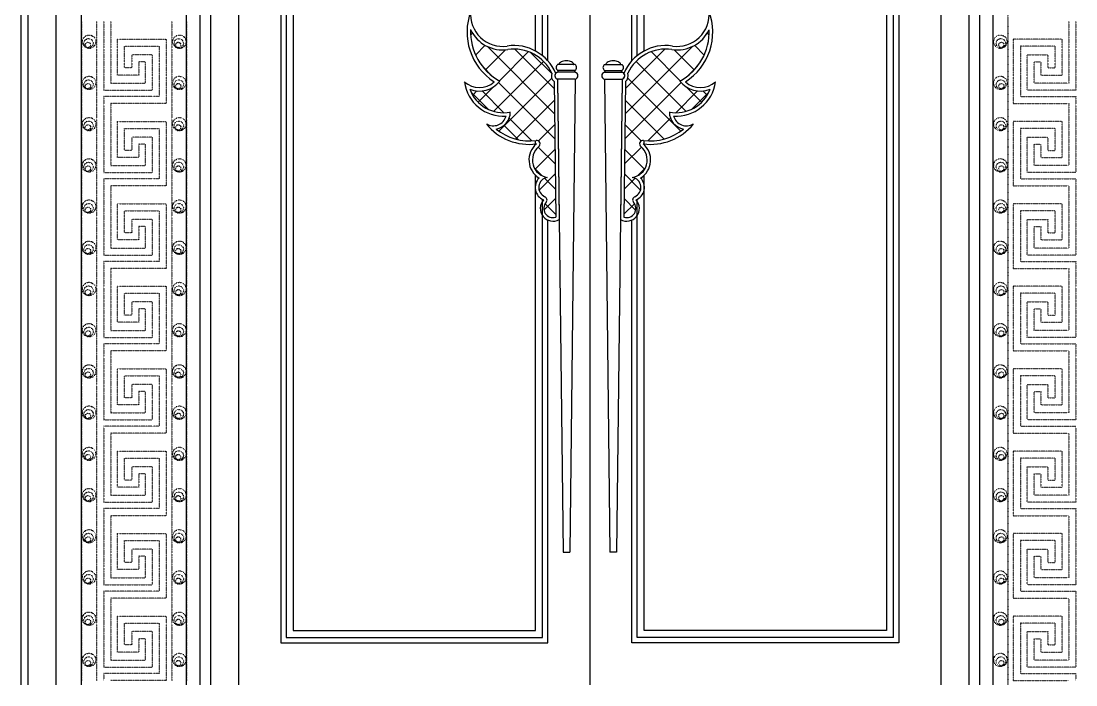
# Model space of a CAD drawing. Header units: millimetres. Extents: x 981 to 33574, y 16402 to 34985.
# Drawn here: x 29014 to 32019, y 29508 to 31397 of the extents above; entities that cross this region are included whole.
import ezdxf

# ---------------------------------------------------------------- set-up
doc = ezdxf.new("R2010")
doc.units = ezdxf.units.MM
doc.linetypes.add('DOT', pattern=[0.25, 0, -0.25])
doc.styles.add('DIM_FONT', font='SIMPLEX.shx', dxfattribs={"width": 0.8})
doc.styles.get("Standard").update_dxf_attribs({"font": 'arial.ttf'})

# ---------------------------------------------------------------- blocks, each defined once
blk = doc.blocks.new('A$C409B35DF')
for p, q in [((54.8, 0), (54.8, 3795)), ((74.8, 0), (74.8, 3775)), ((154.8, 0), (154.8, 3695)), ((226.6, 0), (226.6, 3677.5)), ((526.3, 0), (526.3, 3323.4)), ((2823.2, 3323.4), (2823.2, 0)), ((564.8, 0), (564.8, 3285)), ((2784.8, 3285), (2784.8, 0)), ((594.8, 0), (594.8, 3255)), ((2754.8, 3255), (2754.8, 0)), ((674.8, 0), (674.8, 3175)), ((1674.8, 3175), (1674.8, 0)), ((2674.8, 3175), (2674.8, 0)), ((794.8, 3055), (794.8, 120)), ((809.8, 3040), (809.8, 135)), ((1539.8, 1791.1), (1539.8, 3040)), ((1554.8, 1776.8), (1554.8, 3055)), ((1794.8, 1776.8), (1794.8, 3055)), ((1809.8, 1791.1), (1809.8, 3040)), ((2539.8, 135), (2539.8, 3040)), ((2554.8, 3055), (2554.8, 120)), ((829.8, 3020), (829.8, 155)), ((1519.8, 1804.5), (1519.8, 3020)), ((1829.8, 1804.5), (1829.8, 3020)), ((2519.8, 3020), (2519.8, 155)), ((2823.2, 1889.4), (2823.2, 12.5)), ((1335.3, 1849.5), (1340.8, 1854.9)), ((2014.7, 1849.5), (2009.2, 1854.9)), ((1349.4, 1792.8), (1377, 1820.5)), ((1377.7, 1750.4), (1434.7, 1807.9)), ((1574.2, 1625.8), (1383.1, 1817.3)), ((1573.3, 1697.3), (1460.8, 1809.9)), ((1775.3, 1625.8), (1966.8, 1817.3)), ((1776.2, 1697.3), (1888.7, 1809.9)), ((1972.3, 1750.4), (1914.8, 1807.9)), ((2000.6, 1792.8), (1972.9, 1820.5)), ((1400.9, 1632.7), (1543, 1774.7)), ((1417, 1719.5), (1500, 1802.5)), ((1566.1, 1740), (1506, 1800.1)), ((1948.6, 1632.7), (1806.5, 1774.7)), ((1932.5, 1719.5), (1849.5, 1802.5)), ((1395.9, 1733.4), (1368.6, 1761.1)), ((1633, 1765.5), (1583, 1765.5)), ((1633, 1749.3), (1583, 1749.3)), ((1633, 1743.8), (1583, 1743.8)), ((1716.5, 1765.5), (1766.5, 1765.5)), ((1716.5, 1749.3), (1766.5, 1749.3)), ((1716.5, 1743.8), (1766.5, 1743.8)), ((1953.6, 1733.4), (1981.4, 1761.1)), ((1575, 1554.3), (1414.7, 1714.5)), ((1415.4, 1576.5), (1566.3, 1727.4)), ((1573.1, 1718), (1577.5, 1331.1)), ((1633, 1724.2), (1583, 1724.2)), ((1583, 1724.2), (1598.4, 377.5)), ((1583, 1724.2), (1587.6, 1324.6)), ((1633, 1724.2), (1617.7, 377.5)), ((1716.5, 1724.2), (1766.5, 1724.2)), ((1716.5, 1724.2), (1731.8, 377.5)), ((1766.5, 1724.2), (1751.1, 377.5)), ((1766.5, 1724.2), (1761.9, 1324.6)), ((1776.4, 1718), (1772, 1331.1)), ((1774.5, 1554.3), (1934.8, 1714.5)), ((1934.1, 1576.5), (1783.2, 1727.4)), ((1384.8, 1638.9), (1336.4, 1687.3)), ((1341.1, 1678.5), (1353.3, 1690.7)), ((1356.7, 1658.7), (1399.1, 1701.5)), ((1429.7, 1628.8), (1368.2, 1690.8)), ((1919.8, 1628.8), (1981.7, 1690.8)), ((1993.3, 1658.7), (1950.4, 1701.5)), ((1965.2, 1638.9), (2013.6, 1687.3)), ((2008.8, 1678.5), (1996.7, 1690.7)), ((1463.4, 1553.7), (1573.7, 1664.1)), ((1886.1, 1553.7), (1775.8, 1664.1)), ((1471.4, 1551.8), (1430.5, 1592.7)), ((1509.7, 1548.8), (1445.1, 1613.4)), ((1528.6, 1548.2), (1574.5, 1594.2)), ((1820.9, 1548.2), (1775, 1594.2)), ((1839.8, 1548.8), (1904.4, 1613.4)), ((1519.8, 1537.2), (1519.8, 1549.7)), ((1829.8, 1537.2), (1829.8, 1549.7)), ((1518.9, 1467.8), (1575.3, 1524.2)), ((1575.8, 1482.8), (1527.7, 1530.9)), ((1773.7, 1482.8), (1821.8, 1530.9)), ((1830.6, 1467.8), (1774.2, 1524.2)), ((1538.1, 1449.8), (1517.3, 1470.6)), ((1519.8, 155), (1519.8, 1450.8)), ((1530.3, 1408.5), (1576.1, 1454.3)), ((1819.2, 1408.5), (1773.4, 1454.3)), ((1811.4, 1449.8), (1832.2, 1470.6)), ((1829.8, 155), (1829.8, 1450.8)), ((1576.6, 1411.2), (1545.7, 1442.1)), ((1772.9, 1411.2), (1803.8, 1442.1)), ((1544.2, 1351.7), (1576.9, 1384.4)), ((1805.3, 1351.7), (1772.6, 1384.4)), ((1539.8, 135), (1539.8, 1381.8)), ((1577.4, 1339.7), (1547.4, 1369.7)), ((1772.1, 1339.7), (1802.1, 1369.7)), ((1809.8, 135), (1809.8, 1381.8)), ((1554.8, 120), (1554.8, 1323.4)), ((1794.8, 120), (1794.8, 1323.4)), ((1598.4, 377.5), (1617.7, 377.5)), ((1751.1, 377.5), (1731.8, 377.5)), ((829.8, 155), (1519.8, 155)), ((2519.8, 155), (1829.8, 155)), ((809.8, 135), (1539.8, 135)), ((2539.8, 135), (1809.8, 135)), ((794.8, 120), (1554.8, 120)), ((2554.8, 120), (1794.8, 120))]:
    blk.add_line(p, q)
at = {"linetype": 'DOT'}
for p, q in [((2865.8, 3366), (2865.8, 0)), ((226.6, 1889.4), (226.6, 12.5)), ((269.2, 1889.4), (269.2, 12.5)), ((290.1, 1889.4), (290.1, 1692.7)), ((310.1, 1889.4), (310.1, 1712.7)), ((483.7, 1889.4), (483.7, 12.5)), ((526.3, 1889.4), (526.3, 12.5)), ((2865.8, 1889.4), (2865.8, 12.5)), ((3039.4, 1889.4), (3039.4, 1712.7)), ((3059.4, 1889.4), (3059.4, 1692.7)), ((329.4, 1838.4), (468.4, 1838.4)), ((329.4, 1736), (329.4, 1838.4)), ((468.4, 1838.4), (468.4, 1654.8)), ((3020.1, 1838.4), (2881.1, 1838.4)), ((2881.1, 1838.4), (2881.1, 1654.8)), ((3020.1, 1736), (3020.1, 1838.4)), ((349.4, 1818.4), (448.4, 1818.4)), ((349.4, 1756), (349.4, 1818.4)), ((448.4, 1818.4), (448.4, 1674.8)), ((3000.1, 1818.4), (2901.1, 1818.4)), ((2901.1, 1818.4), (2901.1, 1674.8)), ((3000.1, 1756), (3000.1, 1818.4)), ((429.2, 1793.9), (369.9, 1793.9)), ((369.9, 1793.9), (369.9, 1756)), ((409.2, 1773.9), (389.9, 1773.9)), ((389.9, 1773.9), (389.9, 1736)), ((409.2, 1712.7), (409.2, 1773.9)), ((429.2, 1692.7), (429.2, 1793.9)), ((2920.3, 1692.7), (2920.3, 1793.9)), ((2920.3, 1793.9), (2979.6, 1793.9)), ((2940.3, 1712.7), (2940.3, 1773.9)), ((2940.3, 1773.9), (2959.6, 1773.9)), ((2959.6, 1773.9), (2959.6, 1736)), ((2979.6, 1793.9), (2979.6, 1756)), ((369.9, 1756), (349.4, 1756)), ((2979.6, 1756), (3000.1, 1756)), ((310.1, 1712.7), (409.2, 1712.7)), ((389.9, 1736), (329.4, 1736)), ((3039.4, 1712.7), (2940.3, 1712.7)), ((2959.6, 1736), (3020.1, 1736)), ((290.1, 1692.7), (429.2, 1692.7)), ((3059.4, 1692.7), (2920.3, 1692.7)), ((290.1, 1674.8), (290.1, 1458.1)), ((448.4, 1674.8), (290.1, 1674.8)), ((310.1, 1654.8), (310.1, 1478.1)), ((468.4, 1654.8), (310.1, 1654.8)), ((2881.1, 1654.8), (3039.4, 1654.8)), ((2901.1, 1674.8), (3059.4, 1674.8)), ((3039.4, 1654.8), (3039.4, 1478.1)), ((3059.4, 1674.8), (3059.4, 1458.1)), ((329.4, 1501.3), (329.4, 1603.8)), ((329.4, 1603.8), (468.4, 1603.8)), ((468.4, 1603.8), (468.4, 1420.2)), ((2881.1, 1603.8), (2881.1, 1420.2)), ((3020.1, 1603.8), (2881.1, 1603.8)), ((3020.1, 1501.3), (3020.1, 1603.8)), ((349.4, 1521.3), (349.4, 1583.8)), ((349.4, 1583.8), (448.4, 1583.8)), ((448.4, 1583.8), (448.4, 1440.2)), ((2901.1, 1583.8), (2901.1, 1440.2)), ((3000.1, 1583.8), (2901.1, 1583.8)), ((3000.1, 1521.3), (3000.1, 1583.8)), ((369.9, 1559.3), (369.9, 1521.3)), ((429.2, 1559.3), (369.9, 1559.3)), ((409.2, 1539.3), (389.9, 1539.3)), ((389.9, 1539.3), (389.9, 1501.3)), ((409.2, 1478.1), (409.2, 1539.3)), ((429.2, 1458.1), (429.2, 1559.3)), ((2920.3, 1458.1), (2920.3, 1559.3)), ((2920.3, 1559.3), (2979.6, 1559.3)), ((2940.3, 1478.1), (2940.3, 1539.3)), ((2940.3, 1539.3), (2959.6, 1539.3)), ((2959.6, 1539.3), (2959.6, 1501.3)), ((2979.6, 1559.3), (2979.6, 1521.3)), ((369.9, 1521.3), (349.4, 1521.3)), ((2979.6, 1521.3), (3000.1, 1521.3)), ((310.1, 1478.1), (409.2, 1478.1)), ((389.9, 1501.3), (329.4, 1501.3)), ((3039.4, 1478.1), (2940.3, 1478.1)), ((2959.6, 1501.3), (3020.1, 1501.3)), ((290.1, 1458.1), (429.2, 1458.1)), ((3059.4, 1458.1), (2920.3, 1458.1)), ((448.4, 1440.2), (290.1, 1440.2)), ((290.1, 1440.2), (290.1, 1223.5)), ((468.4, 1420.2), (310.1, 1420.2)), ((310.1, 1420.2), (310.1, 1243.5)), ((2881.1, 1420.2), (3039.4, 1420.2)), ((2901.1, 1440.2), (3059.4, 1440.2)), ((3039.4, 1420.2), (3039.4, 1243.5)), ((3059.4, 1440.2), (3059.4, 1223.5)), ((329.4, 1266.7), (329.4, 1369.2)), ((329.4, 1369.2), (468.4, 1369.2)), ((468.4, 1369.2), (468.4, 1185.5)), ((3020.1, 1369.2), (2881.1, 1369.2)), ((2881.1, 1369.2), (2881.1, 1185.5)), ((3020.1, 1266.7), (3020.1, 1369.2)), ((349.4, 1286.7), (349.4, 1349.2)), ((349.4, 1349.2), (448.4, 1349.2)), ((429.2, 1324.7), (369.9, 1324.7)), ((369.9, 1324.7), (369.9, 1286.7)), ((429.2, 1223.5), (429.2, 1324.7)), ((448.4, 1349.2), (448.4, 1205.5)), ((3000.1, 1349.2), (2901.1, 1349.2)), ((2901.1, 1349.2), (2901.1, 1205.5)), ((2920.3, 1223.5), (2920.3, 1324.7)), ((2920.3, 1324.7), (2979.6, 1324.7)), ((2979.6, 1324.7), (2979.6, 1286.7)), ((3000.1, 1286.7), (3000.1, 1349.2)), ((409.2, 1304.7), (389.9, 1304.7)), ((389.9, 1304.7), (389.9, 1266.7)), ((409.2, 1243.5), (409.2, 1304.7)), ((2940.3, 1243.5), (2940.3, 1304.7)), ((2940.3, 1304.7), (2959.6, 1304.7)), ((2959.6, 1304.7), (2959.6, 1266.7)), ((389.9, 1266.7), (329.4, 1266.7)), ((369.9, 1286.7), (349.4, 1286.7)), ((2959.6, 1266.7), (3020.1, 1266.7)), ((2979.6, 1286.7), (3000.1, 1286.7)), ((310.1, 1243.5), (409.2, 1243.5)), ((3039.4, 1243.5), (2940.3, 1243.5)), ((290.1, 1223.5), (429.2, 1223.5)), ((448.4, 1205.5), (290.1, 1205.5)), ((290.1, 1205.5), (290.1, 988.9)), ((2901.1, 1205.5), (3059.4, 1205.5)), ((3059.4, 1223.5), (2920.3, 1223.5)), ((3059.4, 1205.5), (3059.4, 988.9)), ((468.4, 1185.5), (310.1, 1185.5)), ((310.1, 1185.5), (310.1, 1008.9)), ((2881.1, 1185.5), (3039.4, 1185.5)), ((3039.4, 1185.5), (3039.4, 1008.9)), ((329.4, 1032.1), (329.4, 1134.6)), ((329.4, 1134.6), (468.4, 1134.6)), ((349.4, 1052.1), (349.4, 1114.6)), ((349.4, 1114.6), (448.4, 1114.6)), ((448.4, 1114.6), (448.4, 970.9)), ((468.4, 1134.6), (468.4, 950.9)), ((3020.1, 1134.6), (2881.1, 1134.6)), ((2881.1, 1134.6), (2881.1, 950.9)), ((3000.1, 1114.6), (2901.1, 1114.6)), ((2901.1, 1114.6), (2901.1, 970.9)), ((3000.1, 1052.1), (3000.1, 1114.6)), ((3020.1, 1032.1), (3020.1, 1134.6)), ((429.2, 1090.1), (369.9, 1090.1)), ((369.9, 1090.1), (369.9, 1052.1)), ((429.2, 988.9), (429.2, 1090.1)), ((2920.3, 988.9), (2920.3, 1090.1)), ((2920.3, 1090.1), (2979.6, 1090.1)), ((2979.6, 1090.1), (2979.6, 1052.1)), ((369.9, 1052.1), (349.4, 1052.1)), ((409.2, 1070.1), (389.9, 1070.1)), ((389.9, 1070.1), (389.9, 1032.1)), ((409.2, 1008.9), (409.2, 1070.1)), ((2940.3, 1008.9), (2940.3, 1070.1)), ((2940.3, 1070.1), (2959.6, 1070.1)), ((2959.6, 1070.1), (2959.6, 1032.1)), ((2979.6, 1052.1), (3000.1, 1052.1)), ((389.9, 1032.1), (329.4, 1032.1)), ((2959.6, 1032.1), (3020.1, 1032.1)), ((310.1, 1008.9), (409.2, 1008.9)), ((3039.4, 1008.9), (2940.3, 1008.9)), ((290.1, 988.9), (429.2, 988.9)), ((448.4, 970.9), (290.1, 970.9)), ((290.1, 970.9), (290.1, 754.3)), ((2901.1, 970.9), (3059.4, 970.9)), ((3059.4, 988.9), (2920.3, 988.9)), ((3059.4, 970.9), (3059.4, 754.3)), ((468.4, 950.9), (310.1, 950.9)), ((310.1, 950.9), (310.1, 774.3)), ((2881.1, 950.9), (3039.4, 950.9)), ((3039.4, 950.9), (3039.4, 774.3)), ((329.4, 797.5), (329.4, 900)), ((329.4, 900), (468.4, 900)), ((349.4, 817.5), (349.4, 880)), ((349.4, 880), (448.4, 880)), ((448.4, 880), (448.4, 736.3)), ((468.4, 900), (468.4, 716.3)), ((3020.1, 900), (2881.1, 900)), ((2881.1, 900), (2881.1, 716.3)), ((3000.1, 880), (2901.1, 880)), ((2901.1, 880), (2901.1, 736.3)), ((3000.1, 817.5), (3000.1, 880)), ((3020.1, 797.5), (3020.1, 900)), ((429.2, 855.4), (369.9, 855.4)), ((369.9, 855.4), (369.9, 817.5)), ((429.2, 754.3), (429.2, 855.4)), ((2920.3, 754.3), (2920.3, 855.4)), ((2920.3, 855.4), (2979.6, 855.4)), ((2979.6, 855.4), (2979.6, 817.5)), ((369.9, 817.5), (349.4, 817.5)), ((409.2, 835.4), (389.9, 835.4)), ((389.9, 835.4), (389.9, 797.5)), ((409.2, 774.3), (409.2, 835.4)), ((2940.3, 774.3), (2940.3, 835.4)), ((2940.3, 835.4), (2959.6, 835.4)), ((2959.6, 835.4), (2959.6, 797.5)), ((2979.6, 817.5), (3000.1, 817.5)), ((389.9, 797.5), (329.4, 797.5)), ((2959.6, 797.5), (3020.1, 797.5)), ((290.1, 754.3), (429.2, 754.3)), ((310.1, 774.3), (409.2, 774.3)), ((3059.4, 754.3), (2920.3, 754.3)), ((3039.4, 774.3), (2940.3, 774.3)), ((448.4, 736.3), (290.1, 736.3)), ((290.1, 736.3), (290.1, 519.7)), ((2901.1, 736.3), (3059.4, 736.3)), ((3059.4, 736.3), (3059.4, 519.7)), ((468.4, 716.3), (310.1, 716.3)), ((310.1, 716.3), (310.1, 539.7)), ((2881.1, 716.3), (3039.4, 716.3)), ((3039.4, 716.3), (3039.4, 539.7)), ((329.4, 562.9), (329.4, 665.3)), ((329.4, 665.3), (468.4, 665.3)), ((468.4, 665.3), (468.4, 481.7)), ((3020.1, 665.3), (2881.1, 665.3)), ((2881.1, 665.3), (2881.1, 481.7)), ((3020.1, 562.9), (3020.1, 665.3)), ((349.4, 582.9), (349.4, 645.3)), ((349.4, 645.3), (448.4, 645.3)), ((448.4, 645.3), (448.4, 501.7)), ((3000.1, 645.3), (2901.1, 645.3)), ((2901.1, 645.3), (2901.1, 501.7)), ((3000.1, 582.9), (3000.1, 645.3)), ((429.2, 620.8), (369.9, 620.8)), ((369.9, 620.8), (369.9, 582.9)), ((429.2, 519.7), (429.2, 620.8)), ((2920.3, 519.7), (2920.3, 620.8)), ((2920.3, 620.8), (2979.6, 620.8)), ((2979.6, 620.8), (2979.6, 582.9)), ((369.9, 582.9), (349.4, 582.9)), ((409.2, 600.8), (389.9, 600.8)), ((389.9, 600.8), (389.9, 562.9)), ((409.2, 539.7), (409.2, 600.8)), ((2940.3, 539.7), (2940.3, 600.8)), ((2940.3, 600.8), (2959.6, 600.8)), ((2959.6, 600.8), (2959.6, 562.9)), ((2979.6, 582.9), (3000.1, 582.9)), ((389.9, 562.9), (329.4, 562.9)), ((2959.6, 562.9), (3020.1, 562.9)), ((290.1, 519.7), (429.2, 519.7)), ((310.1, 539.7), (409.2, 539.7)), ((3059.4, 519.7), (2920.3, 519.7)), ((3039.4, 539.7), (2940.3, 539.7)), ((448.4, 501.7), (290.1, 501.7)), ((290.1, 501.7), (290.1, 285)), ((468.4, 481.7), (310.1, 481.7)), ((310.1, 481.7), (310.1, 305)), ((2881.1, 481.7), (3039.4, 481.7)), ((2901.1, 501.7), (3059.4, 501.7)), ((3039.4, 481.7), (3039.4, 305)), ((3059.4, 501.7), (3059.4, 285)), ((329.4, 328.2), (329.4, 430.7)), ((329.4, 430.7), (468.4, 430.7)), ((468.4, 430.7), (468.4, 247.1)), ((3020.1, 430.7), (2881.1, 430.7)), ((2881.1, 430.7), (2881.1, 247.1)), ((3020.1, 328.2), (3020.1, 430.7)), ((349.4, 348.2), (349.4, 410.7)), ((349.4, 410.7), (448.4, 410.7)), ((448.4, 410.7), (448.4, 267.1)), ((3000.1, 410.7), (2901.1, 410.7)), ((2901.1, 410.7), (2901.1, 267.1)), ((3000.1, 348.2), (3000.1, 410.7)), ((429.2, 386.2), (369.9, 386.2)), ((369.9, 386.2), (369.9, 348.2)), ((409.2, 366.2), (389.9, 366.2)), ((389.9, 366.2), (389.9, 328.2)), ((409.2, 305), (409.2, 366.2)), ((429.2, 285), (429.2, 386.2)), ((2920.3, 285), (2920.3, 386.2)), ((2920.3, 386.2), (2979.6, 386.2)), ((2940.3, 305), (2940.3, 366.2)), ((2940.3, 366.2), (2959.6, 366.2)), ((2959.6, 366.2), (2959.6, 328.2)), ((2979.6, 386.2), (2979.6, 348.2)), ((369.9, 348.2), (349.4, 348.2)), ((2979.6, 348.2), (3000.1, 348.2)), ((310.1, 305), (409.2, 305)), ((389.9, 328.2), (329.4, 328.2)), ((3039.4, 305), (2940.3, 305)), ((2959.6, 328.2), (3020.1, 328.2)), ((290.1, 285), (429.2, 285)), ((3059.4, 285), (2920.3, 285)), ((448.4, 267.1), (290.1, 267.1)), ((290.1, 267.1), (290.1, 50.4)), ((468.4, 247.1), (310.1, 247.1)), ((310.1, 247.1), (310.1, 70.4)), ((2881.1, 247.1), (3039.4, 247.1)), ((2901.1, 267.1), (3059.4, 267.1)), ((3039.4, 247.1), (3039.4, 70.4)), ((3059.4, 267.1), (3059.4, 50.4)), ((329.4, 196.1), (468.4, 196.1)), ((329.4, 93.6), (329.4, 196.1)), ((468.4, 196.1), (468.4, 12.5)), ((3020.1, 196.1), (2881.1, 196.1)), ((2881.1, 196.1), (2881.1, 12.5)), ((3020.1, 93.6), (3020.1, 196.1)), ((349.4, 176.1), (448.4, 176.1)), ((349.4, 113.6), (349.4, 176.1)), ((429.2, 151.6), (369.9, 151.6)), ((369.9, 151.6), (369.9, 113.6)), ((429.2, 50.4), (429.2, 151.6)), ((448.4, 176.1), (448.4, 32.5)), ((3000.1, 176.1), (2901.1, 176.1)), ((2901.1, 176.1), (2901.1, 32.5)), ((2920.3, 151.6), (2979.6, 151.6)), ((2920.3, 50.4), (2920.3, 151.6)), ((2979.6, 151.6), (2979.6, 113.6)), ((3000.1, 113.6), (3000.1, 176.1)), ((409.2, 131.6), (389.9, 131.6)), ((389.9, 131.6), (389.9, 93.6)), ((409.2, 70.4), (409.2, 131.6)), ((2940.3, 70.4), (2940.3, 131.6)), ((2940.3, 131.6), (2959.6, 131.6)), ((2959.6, 131.6), (2959.6, 93.6)), ((389.9, 93.6), (329.4, 93.6)), ((369.9, 113.6), (349.4, 113.6)), ((2959.6, 93.6), (3020.1, 93.6)), ((2979.6, 113.6), (3000.1, 113.6)), ((310.1, 70.4), (409.2, 70.4)), ((3039.4, 70.4), (2940.3, 70.4)), ((290.1, 50.4), (429.2, 50.4)), ((448.4, 32.5), (290.1, 32.5)), ((290.1, 32.5), (290.1, 12.5)), ((2901.1, 32.5), (3059.4, 32.5)), ((3059.4, 50.4), (2920.3, 50.4)), ((3059.4, 32.5), (3059.4, 12.5)), ((468.4, 12.5), (310.1, 12.5)), ((2881.1, 12.5), (3039.4, 12.5))]:
    blk.add_line(p, q, dxfattribs=at)
blk.add_lwpolyline([(526.3, 1889.4), (526.3, 3323.4), (1674.8, 3323.4), (2823.2, 3323.4), (2823.2, 0)], dxfattribs=at)
for centre, radius in [((248.3, 1830.7), 19.1), ((246.8, 1826.3), 13.2), ((505.4, 1830.7), 19.1), ((503.9, 1826.3), 13.2), ((2844.2, 1830.7), 19.1), ((2845.6, 1826.3), 13.2), ((245.3, 1821.9), 7.35), ((502.4, 1821.9), 7.35), ((2847.1, 1821.9), 7.35), ((248.3, 1713.4), 19.1), ((246.8, 1709), 13.2), ((505.4, 1713.4), 19.1), ((503.9, 1709), 13.2), ((2844.2, 1713.4), 19.1), ((2845.6, 1709), 13.2), ((245.3, 1704.6), 7.35), ((502.4, 1704.6), 7.35), ((2847.1, 1704.6), 7.35), ((248.3, 1596.1), 19.1), ((246.8, 1591.7), 13.2), ((245.3, 1587.3), 7.35), ((505.4, 1596.1), 19.1), ((503.9, 1591.7), 13.2), ((502.4, 1587.3), 7.35), ((2844.2, 1596.1), 19.1), ((2845.6, 1591.7), 13.2), ((2847.1, 1587.3), 7.35), ((248.3, 1478.8), 19.1), ((246.8, 1474.4), 13.2), ((245.3, 1470), 7.35), ((505.4, 1478.8), 19.1), ((503.9, 1474.4), 13.2), ((502.4, 1470), 7.35), ((2844.2, 1478.8), 19.1), ((2845.6, 1474.4), 13.2), ((2847.1, 1470), 7.35), ((248.3, 1361.5), 19.1), ((246.8, 1357.1), 13.2), ((245.3, 1352.6), 7.35), ((505.4, 1361.5), 19.1), ((503.9, 1357.1), 13.2), ((502.4, 1352.6), 7.35), ((2844.2, 1361.5), 19.1), ((2845.6, 1357.1), 13.2), ((2847.1, 1352.6), 7.35), ((248.3, 1244.2), 19.1), ((505.4, 1244.2), 19.1), ((2844.2, 1244.2), 19.1), ((246.8, 1239.8), 13.2), ((245.3, 1235.3), 7.35), ((503.9, 1239.8), 13.2), ((502.4, 1235.3), 7.35), ((2845.6, 1239.8), 13.2), ((2847.1, 1235.3), 7.35), ((248.3, 1126.9), 19.1), ((505.4, 1126.9), 19.1), ((2844.2, 1126.9), 19.1), ((246.8, 1122.4), 13.2), ((245.3, 1118), 7.35), ((503.9, 1122.4), 13.2), ((502.4, 1118), 7.35), ((2845.6, 1122.4), 13.2), ((2847.1, 1118), 7.35), ((248.3, 1009.6), 19.1), ((505.4, 1009.6), 19.1), ((2844.2, 1009.6), 19.1), ((246.8, 1005.1), 13.2), ((245.3, 1000.7), 7.35), ((503.9, 1005.1), 13.2), ((502.4, 1000.7), 7.35), ((2845.6, 1005.1), 13.2), ((2847.1, 1000.7), 7.35), ((248.3, 892.2), 19.1), ((505.4, 892.2), 19.1), ((2844.2, 892.2), 19.1), ((246.8, 887.8), 13.2), ((245.3, 883.4), 7.35), ((503.9, 887.8), 13.2), ((502.4, 883.4), 7.35), ((2845.6, 887.8), 13.2), ((2847.1, 883.4), 7.35), ((248.3, 774.9), 19.1), ((246.8, 770.5), 13.2), ((505.4, 774.9), 19.1), ((503.9, 770.5), 13.2), ((2844.2, 774.9), 19.1), ((2845.6, 770.5), 13.2), ((245.3, 766.1), 7.35), ((502.4, 766.1), 7.35), ((2847.1, 766.1), 7.35), ((248.3, 657.6), 19.1), ((246.8, 653.2), 13.2), ((505.4, 657.6), 19.1), ((503.9, 653.2), 13.2), ((2844.2, 657.6), 19.1), ((2845.6, 653.2), 13.2), ((245.3, 648.8), 7.35), ((502.4, 648.8), 7.35), ((2847.1, 648.8), 7.35), ((248.3, 540.3), 19.1), ((246.8, 535.9), 13.2), ((505.4, 540.3), 19.1), ((503.9, 535.9), 13.2), ((2844.2, 540.3), 19.1), ((2845.6, 535.9), 13.2), ((245.3, 531.5), 7.35), ((502.4, 531.5), 7.35), ((2847.1, 531.5), 7.35), ((248.3, 423), 19.1), ((246.8, 418.6), 13.2), ((245.3, 414.2), 7.35), ((505.4, 423), 19.1), ((503.9, 418.6), 13.2), ((502.4, 414.2), 7.35), ((2844.2, 423), 19.1), ((2845.6, 418.6), 13.2), ((2847.1, 414.2), 7.35), ((248.3, 305.7), 19.1), ((246.8, 301.3), 13.2), ((245.3, 296.9), 7.35), ((505.4, 305.7), 19.1), ((503.9, 301.3), 13.2), ((502.4, 296.9), 7.35), ((2844.2, 305.7), 19.1), ((2845.6, 301.3), 13.2), ((2847.1, 296.9), 7.35), ((248.3, 188.4), 19.1), ((246.8, 184), 13.2), ((245.3, 179.6), 7.35), ((505.4, 188.4), 19.1), ((503.9, 184), 13.2), ((502.4, 179.6), 7.35), ((2844.2, 188.4), 19.1), ((2845.6, 184), 13.2), ((2847.1, 179.6), 7.35), ((248.3, 71.1), 19.1), ((505.4, 71.1), 19.1), ((2844.2, 71.1), 19.1), ((246.8, 66.7), 13.2), ((245.3, 62.3), 7.35), ((503.9, 66.7), 13.2), ((502.4, 62.3), 7.35), ((2845.6, 66.7), 13.2), ((2847.1, 62.3), 7.35)]:
    blk.add_circle(centre, radius, dxfattribs=at)
for centre, radius, start, end in [((1493.7, 1858.5), 168.8, 159.4774, 237.2893), ((1426.2, 1908.6), 91.1, 174.2607, 278.4619), ((1923.4, 1908.9), 91.4, 261.5172, 5.5159), ((1855.9, 1858.8), 169, 302.6206, 20.3847), ((1493.6, 1858.4), 158.6, 177.5749, 241.6573), ((1426.2, 1908.3), 100.8, 205.4017, 278.4946), ((1923.4, 1908.9), 101.4, 261.5172, 334.3875), ((1855.9, 1858.8), 159, 298.2509, 2.2539), ((1458.6, 1691.2), 128.7, 22.5115, 98.4828), ((1458.6, 1691.2), 118.7, 24.7728, 98.4828), ((1890.9, 1691.2), 128.7, 81.5172, 157.4885), ((1890.9, 1691.2), 118.7, 81.5172, 155.2272), ((1599.7, 1760), 14.9, 114.9407, 138.3088), ((1604.7, 1749.1), 26.9, 100.9033, 114.9407), ((1608, 1731.8), 44.5, 90, 100.9033), ((1608, 1731.8), 44.5, 79.0967, 90), ((1611.4, 1749.1), 26.9, 65.0593, 79.0967), ((1616.4, 1760), 14.9, 41.6912, 65.0593), ((1733.1, 1760), 14.9, 114.9407, 138.3088), ((1738.1, 1749.1), 26.9, 100.9033, 114.9407), ((1741.5, 1731.8), 44.5, 90, 100.9033), ((1741.5, 1731.8), 44.5, 79.0967, 90), ((1744.8, 1749.1), 26.9, 65.0593, 79.0967), ((1749.8, 1760), 14.9, 41.6912, 65.0593), ((1585.3, 1734), 10.1, 102.6963, 257.3037), ((1588.8, 1757.4), 9.92, 125.2357, 234.7643), ((1582.5, 1746.6), 2.76, 281.8167, 78.1833), ((1592.1, 1766.7), 4.84, 138.3088, 180), ((1592.1, 1766.7), 4.84, 180, 194.8649), ((1624, 1766.7), 4.84, 0, 41.6912), ((1624, 1766.7), 4.84, 345.1351, 0), ((1633.6, 1746.6), 2.76, 101.8167, 258.1833), ((1627.3, 1757.4), 9.92, 305.2357, 54.7643), ((1630.8, 1734), 10.1, 282.6963, 77.3037), ((1718.7, 1734), 10.1, 102.6963, 257.3037), ((1722.2, 1757.4), 9.92, 125.2357, 234.7643), ((1715.9, 1746.6), 2.76, 281.8167, 78.1833), ((1725.5, 1766.7), 4.84, 138.3088, 180), ((1725.5, 1766.7), 4.84, 180, 194.8649), ((1757.4, 1766.7), 4.84, 0, 41.6912), ((1757.4, 1766.7), 4.84, 345.1351, 0), ((1767, 1746.6), 2.76, 101.8167, 258.1833), ((1760.7, 1757.4), 9.92, 305.2357, 54.7643), ((1764.2, 1734), 10.1, 282.6963, 77.3037), ((1360, 1764.1), 63.8, 227.9764, 311.687), ((1428.7, 1731.1), 112.3, 187.3479, 273.9942), ((1360.1, 1764.1), 73.7, 248.2885, 322.0918), ((1585.3, 1734), 20.1, 159.7821, 232.7917), ((1585.3, 1734), 10.1, 140.0467, 257.3037), ((1764.2, 1734), 10.1, 282.6963, 39.9533), ((1764.2, 1734), 20.1, 307.2083, 20.2179), ((1920.9, 1731.5), 112.7, 265.9889, 352.4597), ((1989.7, 1764.7), 74.4, 218.1493, 291.6204), ((1989.7, 1764.7), 64.4, 228.511, 311.8238), ((1428.7, 1731), 102.2, 200.2956, 280.9696), ((1920.9, 1731.5), 102.7, 259.0446, 339.5016), ((1399.2, 1630.3), 48.9, 280.4264, 0.5092), ((1950.3, 1630.3), 48.9, 179.4908, 259.5736), ((1399.5, 1629.9), 38.5, 239.5165, 343.7929), ((1501.9, 1695.5), 156.9, 219.0332, 277.7073), ((1847.7, 1696.3), 157.7, 262.3071, 320.8305), ((1950.3, 1630.3), 38.9, 196.6671, 300.331), ((1501.8, 1696.3), 147.7, 230.5973, 277.6929), ((1847.7, 1696.3), 147.7, 262.3071, 309.4027), ((1561.5, 1494), 60.1, 130.0299, 238.3696), ((1561.5, 1494), 50.1, 130.0299, 260.9419), ((1522.9, 1540), 10, 310.0299, 97.6929), ((1788, 1494), 50.1, 279.0581, 49.9701), ((1826.6, 1540), 10, 82.3071, 229.9701), ((1788, 1494), 60.1, 301.6304, 49.9701), ((1558.2, 1416), 38.9, 136.3681, 246.7129), ((1558.2, 1416), 28.9, 98.9995, 246.7129), ((1791.3, 1416), 28.9, 293.2871, 81.0005), ((1791.3, 1416), 38.9, 293.2871, 43.6319), ((1542.8, 1380.3), 10, 318.6299, 66.7129), ((1806.7, 1380.3), 10, 113.2871, 221.3701), ((1570, 1356.3), 36.3, 138.6299, 298.9721), ((1570, 1356.3), 26.3, 138.6299, 286.5745), ((1779.5, 1356.3), 36.3, 241.0279, 41.3701), ((1779.5, 1356.3), 26.3, 253.4255, 41.3701)]:
    blk.add_arc(centre, radius, start, end)
at = {"linetype": 'DOT', "width": 0.8, "flags": 9}
for tag in ['XSIZE', 'YSIZE']:
    blk.add_attdef(tag, (526.3, 950.9), '', height=3, rotation=270, dxfattribs=at)
at = {"style": 'DIM_FONT', "oblique": -180, "text_generation_flag": 4, "width": 0.8, "flags": 9}
for tag in ['XSIZE', 'YSIZE']:
    blk.add_attdef(tag, (1617.7, 377.5), '', height=0.5, rotation=180, dxfattribs=at)
at = {"style": 'DIM_FONT', "width": 0.8, "flags": 9}
for tag in ['YSIZE', 'XSIZE']:
    blk.add_attdef(tag, (1731.8, 377.5), '', height=0.5, dxfattribs=at)
blk = doc.blocks.new('A$C527B538A')
blk.add_blockref('A$C409B35DF', (0, 0))

msp = doc.modelspace()

# ---------------------------------------------------------------- block references
msp.add_blockref('A$C527B538A', (28959.7, 29507.9))

doc.saveas('drawing.dxf')
